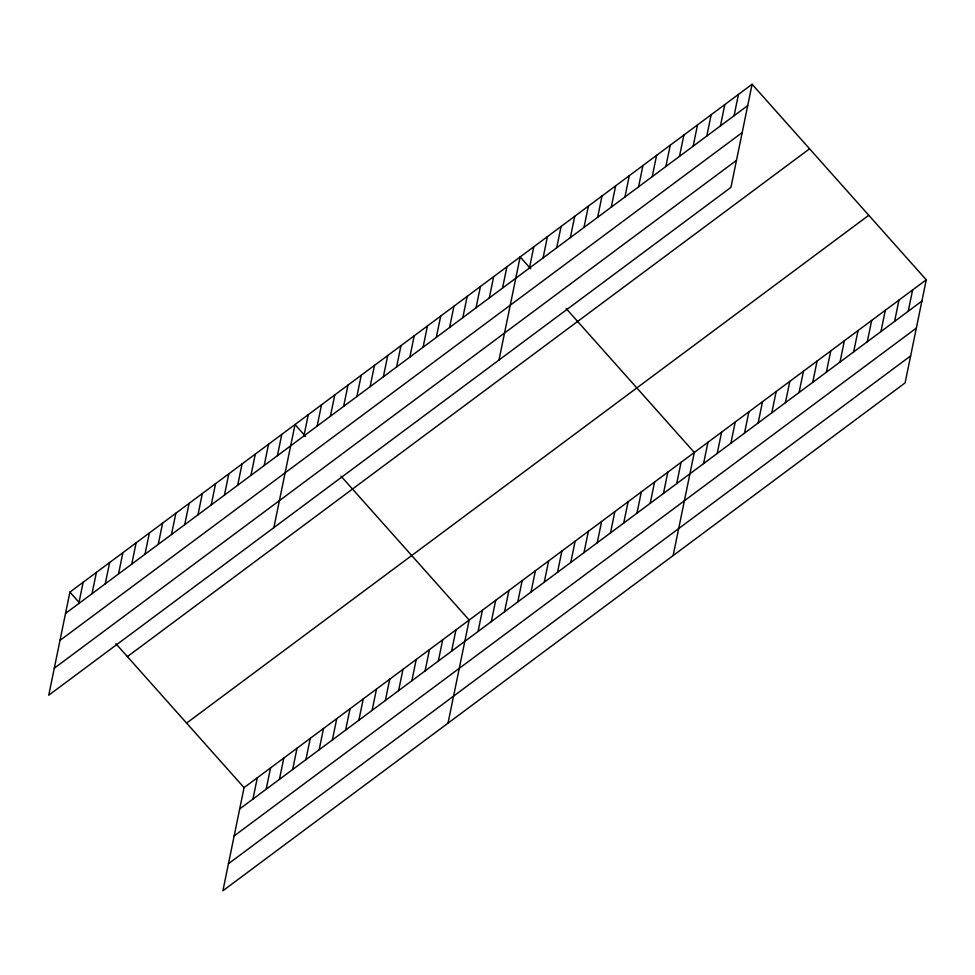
<?xml version="1.0" encoding="UTF-8"?>
<svg xmlns="http://www.w3.org/2000/svg" width="975" height="975" viewBox="0 0 975 975"><rect width="100%" height="100%" fill="white"/><g stroke="black" fill="none" stroke-linecap="round" stroke-linejoin="round"><path stroke-width="1.46" d="M752.091 84.264L69.907 592.105L48.75 695.199L730.933 187.371L752.091 84.264L926.25 279.801L905.092 382.895L222.909 890.736L244.067 787.629L926.25 279.801M78.78 603.537L83.155 582.246M92.028 593.678L96.403 572.386M105.263 583.818L109.639 562.526M118.511 573.97L122.887 552.667M131.759 564.111L136.122 542.807M144.995 554.251L149.37 532.947M158.243 544.391L162.606 523.1M171.478 534.532L175.853 513.24M184.726 524.672L189.089 503.38M197.962 514.824L202.337 493.521M211.209 504.965L215.585 483.661M224.445 495.105L228.82 473.801M237.693 485.245L242.068 463.942M250.928 475.386L255.304 454.094M264.176 465.526L268.552 444.234M277.424 455.666L281.787 434.375M273.865 527.609L295.035 424.515L305.565 436.349M303.908 435.959L308.271 414.655M317.143 426.099L321.518 404.796M330.391 416.24L334.766 394.936M252.939 799.073L257.315 777.77M343.627 406.38L348.002 385.088M266.175 789.214L270.55 767.922M356.874 396.52L361.25 375.229M279.423 779.354L283.798 758.062M370.11 386.661L374.485 365.369M292.658 769.494L297.034 748.203M383.358 376.813L387.733 355.509M305.906 759.647L310.282 738.343M396.606 366.953L400.969 345.65M319.154 749.787L323.517 728.483M409.841 357.094L414.217 335.79M332.39 739.928L336.765 718.624M423.089 347.234L427.452 325.93M345.638 730.068L350.001 708.776M436.325 337.374L440.7 316.083M358.873 720.208L363.248 698.917M449.572 327.515L453.948 306.223M372.121 710.348L376.496 689.057M462.808 317.655L467.183 296.363M385.357 700.489L389.732 679.197M476.056 307.808L480.431 286.504M398.604 690.641L402.98 669.338M489.292 297.948L493.667 276.644M411.84 680.782L416.215 659.478M502.539 288.088L506.915 266.784M425.088 670.922L429.463 649.618M498.993 360.031L520.15 256.937L530.692 268.759M438.336 661.062L442.699 639.771M529.425 268.076L533.8 246.772M451.571 651.203L455.947 629.911M543.075 257.912L547.438 236.62M448.025 723.145L469.182 620.051L341.006 476.141M478.055 631.495L482.43 610.192M556.713 247.76L561.088 226.456M491.303 621.636L495.678 600.332M570.363 237.608L574.726 216.304M504.538 611.776L508.913 590.472M584.001 227.443L588.376 206.152M517.786 601.916L522.161 580.612M597.638 217.291L602.014 195.987M531.022 592.057L535.397 570.765M611.288 207.127L615.664 185.835M544.269 582.197L548.645 560.905M624.926 196.974L629.302 175.683M557.517 572.337L561.88 551.046M638.576 186.822L642.952 165.518M570.753 562.49L575.128 541.186M652.214 176.658L656.589 155.366M584.001 552.63L588.364 531.326M665.864 166.506L670.239 145.202M597.236 542.77L601.612 521.467M679.502 156.353L683.877 135.05M610.484 532.911L614.859 511.607M693.152 146.189L697.527 124.898M623.72 523.051L628.095 501.759M706.79 136.037L711.165 114.733M636.967 513.191L641.343 491.9M720.44 125.885L724.815 104.581M650.203 503.332L654.578 482.04M734.078 115.72L738.453 94.429M663.451 493.484L667.826 472.18M676.699 483.624L681.062 462.321M673.14 555.567L694.31 452.461L566.134 308.551M703.584 463.612L707.947 442.309M717.222 453.448L721.598 432.157M730.872 443.296L735.235 421.992M744.51 433.132L748.885 411.84M758.16 422.979L762.523 401.688M771.798 412.827L776.173 391.523M785.436 402.663L789.811 381.371M799.086 392.511L803.461 371.207M812.723 382.358L817.099 361.055M826.373 372.194L830.749 350.903M840.011 362.042L844.387 340.738M853.661 351.878L858.037 330.586M867.299 341.725L871.674 320.434M880.949 331.573L885.324 310.269M894.587 321.409L898.962 300.117M908.237 311.257L912.612 289.953M65.544 613.397L747.727 105.568M59.999 640.392L742.182 132.563M54.295 668.204L736.478 160.375M127.384 656.626L809.567 148.797M186.591 723.109L868.774 215.28M239.692 808.933L921.875 301.104M234.158 835.928L916.342 328.1M228.442 863.74L910.626 355.912M69.907 592.105L79.487 602.855M115.891 643.719L244.067 787.629"/></g></svg>
